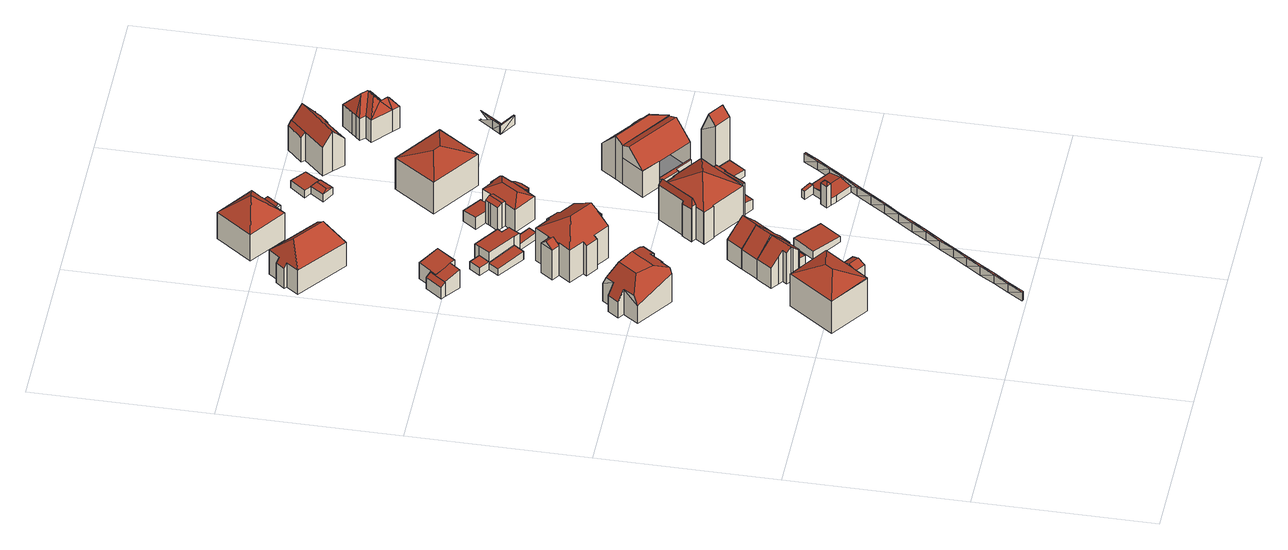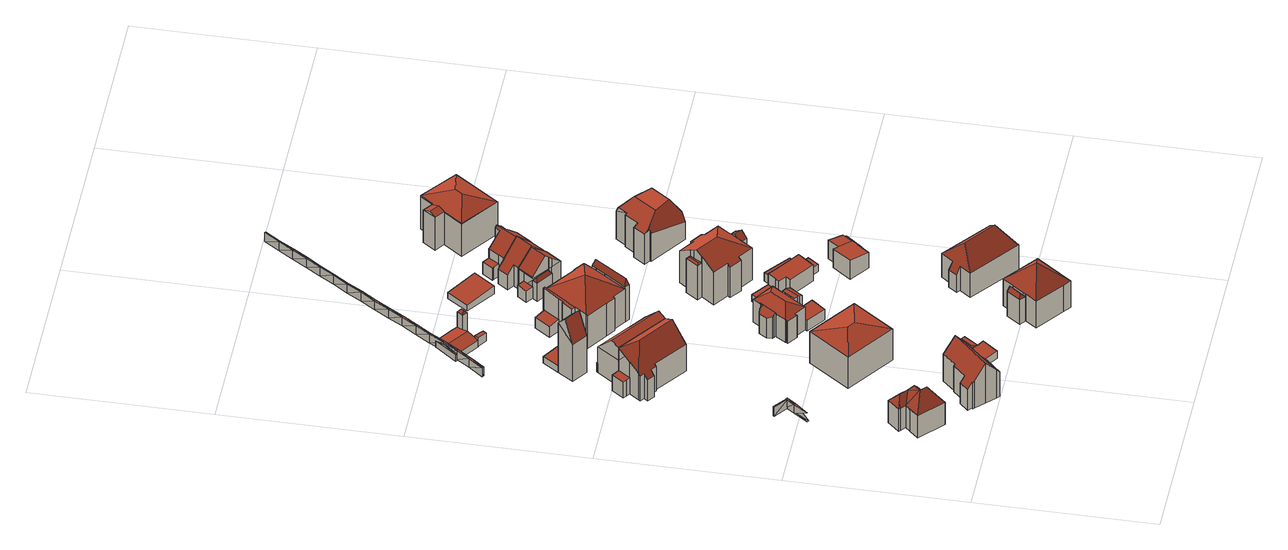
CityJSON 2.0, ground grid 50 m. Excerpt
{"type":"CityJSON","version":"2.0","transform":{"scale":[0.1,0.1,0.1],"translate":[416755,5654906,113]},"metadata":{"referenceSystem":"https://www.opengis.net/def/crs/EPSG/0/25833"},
"CityObjects":{
"building1":{"type":"Building","attributes":{"Stand_DGM":"2016","Stand_Basis-DLM":"2024","Gemeindeschluessel":"14612000","ObjektHoehe":3,"Stand_Laserscan":"2016","BodenHoehe":0,"Stand_3D-Stadtmodell":"2025","Geometrietyp2DReferenz":2000,"AbsoluteHoehe":0,"measuredHeight":3,"function":"51009_1700","roofType":"9999"},"geometry":[{"type":"MultiSurface","lod":"2","boundaries":[[[0,1,2]],[[3,4,2]],[[1,5,6]],[[4,3,6]],[[0,2,7]],[[2,4,7]],[[0,5,1]],[[4,6,5]],[[8,0,7]],[[4,9,7]],[[0,10,5]],[[9,4,5]],[[8,7,11]],[[7,9,11]],[[8,10,0]],[[9,5,10]],[[12,8,11]],[[9,13,11]],[[8,14,10]],[[13,9,10]],[[12,11,15]],[[11,13,15]],[[12,14,8]],[[13,10,14]],[[16,12,15]],[[13,17,15]],[[12,18,14]],[[16,15,19]],[[13,14,17]],[[16,18,12]],[[15,17,19]],[[17,14,18]],[[20,17,18]],[[16,21,18]],[[17,20,19]],[[22,16,19]],[[22,19,23]],[[19,20,23]],[[22,21,16]],[[20,18,21]],[[24,22,23]],[[20,25,23]],[[22,26,21]],[[25,20,21]],[[24,23,27]],[[23,25,27]],[[24,26,22]],[[25,21,26]],[[28,24,27]],[[25,29,27]],[[24,30,26]],[[29,25,26]],[[28,27,31]],[[28,30,24]],[[27,29,31]],[[29,26,30]],[[32,28,31]],[[29,33,31]],[[28,34,30]],[[33,29,30]],[[32,31,35]],[[31,33,35]],[[32,34,28]],[[33,30,34]],[[36,32,35]],[[33,37,35]],[[32,38,34]],[[37,33,34]],[[36,35,39]],[[35,37,39]],[[36,38,32]],[[37,34,38]],[[40,36,39]],[[37,41,39]],[[36,42,38]],[[41,37,38]],[[40,39,43]],[[39,41,43]],[[40,42,36]],[[41,38,42]],[[44,40,43]],[[41,45,43]],[[40,46,42]],[[45,41,42]],[[44,43,47]],[[43,45,47]],[[44,46,40]],[[45,42,46]],[[48,44,47]],[[45,49,47]],[[44,50,46]],[[49,45,46]],[[48,47,51]],[[47,49,51]],[[48,50,44]],[[49,46,50]],[[52,48,51]],[[49,53,51]],[[48,54,50]],[[53,49,50]],[[52,51,55]],[[51,53,55]],[[52,54,48]],[[53,50,54]],[[53,56,55]],[[52,57,54]],[[56,53,54]],[[52,55,58]],[[55,56,59]],[[57,52,58]],[[58,55,59]],[[56,54,57]],[[60,58,59]],[[56,61,59]],[[58,62,57]],[[61,56,57]],[[61,63,59]],[[61,57,62]],[[60,59,63]],[[60,62,58]],[[64,60,63]],[[61,65,63]],[[60,66,62]],[[65,61,62]],[[64,63,67]],[[63,65,67]],[[64,66,60]],[[65,62,66]],[[68,69,70]],[[69,71,72]],[[73,74,70]],[[75,76,77]],[[74,73,72]],[[76,78,77]],[[75,79,80]],[[78,81,79]],[[68,70,82]],[[68,71,69]],[[70,74,82]],[[74,72,71]],[[75,80,76]],[[83,78,76]],[[80,79,81]],[[78,83,81]],[[84,68,82]],[[74,85,82]],[[68,86,71]],[[85,74,71]]],"semantics":{"surfaces":[{"type":"WallSurface"},{"type":"RoofSurface"},{"type":"GroundSurface"}],"values":[0,1,2,0,0,1,2,0,0,1,2,0,0,1,2,0,0,1,2,0,0,1,2,0,0,1,2,0,0,2,1,0,0,2,1,0,0,1,2,0,0,1,2,0,0,1,2,0,0,1,2,0,0,2,1,0,0,1,2,0,0,1,2,0,0,1,2,0,0,1,2,0,0,1,2,0,0,1,2,0,0,1,2,0,0,1,2,0,0,1,2,0,0,1,2,0,0,1,2,0,0,1,2,0,1,2,0,0,1,2,0,0,0,1,2,0,1,0,0,2,0,1,2,0,0,1,2,0,0,2,1,0,0,1,2,0,0,2,1,0,0,1,2,0,0,1,2,0]}}]},
"building2":{"type":"Building","attributes":{"Gemeindeschluessel":14612000,"Geometrietyp2DReferenz":"3000","function":"31001_9998","roofType":"9999"},"children":["building2-1","building2-2"]},
"building2-1":{"type":"BuildingPart","attributes":{"Dachtyp_tdc":"tdcGableRoof","Dachneigung":23.08,"QualitaetDacherkennung":65,"Geometrietyp2DReferenz":"3000","measuredHeight":12.04,"roofType":"3100"},"parents":["building2"],"geometry":[{"type":"MultiSurface","lod":"2","boundaries":[[[87,88,89,90,91]],[[92,93,94,95]],[[96,97,93,92,98]],[[97,88,94,93]],[[88,87,99,95,94]],[[88,97,89]],[[97,96,100,90,89]]],"semantics":{"surfaces":[{"type":"RoofSurface"},{"type":"GroundSurface"},{"type":"WallSurface"}],"values":[0,1,2,2,2,2,0]}}]},
"building2-2":{"type":"BuildingPart","attributes":{"Dachtyp_tdc":"tdcHipRoof","Dachneigung":23.22,"QualitaetDacherkennung":79,"Geometrietyp2DReferenz":"3000","measuredHeight":13.87,"roofType":"3200"},"parents":["building2"],"geometry":[{"type":"MultiSurface","lod":"2","boundaries":[[[99,101,102,95]],[[101,103,104,102]],[[103,105,106,104]],[[105,107,108,106]],[[107,98,92,108]],[[103,109,110]],[[111,105,112]],[[113,111,112,110,109,114,91,100]],[[105,103,110,112]],[[87,114,99]],[[99,114,109,101]],[[107,111,113,96,98]],[[105,111,107]],[[101,109,103]],[[95,102,104,106,108,92]]],"semantics":{"surfaces":[{"type":"WallSurface"},{"type":"RoofSurface"},{"type":"GroundSurface"}],"values":[0,0,0,0,0,1,1,1,1,0,0,0,0,0,2]}}]},
"building3":{"type":"Building","attributes":{"Dachtyp_tdc":"tdcFreeFormRoof","Gemeindeschluessel":14612000,"Dachneigung":64.59,"QualitaetDacherkennung":33,"Geometrietyp2DReferenz":"3000","measuredHeight":13.47,"function":"31001_9998","roofType":"5000"},"geometry":[{"type":"Solid","lod":"2","boundaries":[[[[115,116,117,118]],[[116,119,120,117]],[[119,121,122,120]],[[121,123,124,122]],[[123,125,126,124]],[[125,127,128,126]],[[127,129,130,128]],[[129,131,132,130]],[[131,133,134,132]],[[133,135,136,134]],[[135,137,138,136]],[[137,139,140,138]],[[129,127,141,142,143,144,135,133,131]],[[137,144,143,145,146,139]],[[147,148,119,116,115,149,146,145]],[[142,141,125,123,121,148,147]],[[143,142,147,145]],[[121,119,148]],[[127,125,141]],[[149,139,146]],[[137,135,144]],[[140,150,118,117,120,122,124,126,128,130,132,134,136,138]],[[139,149,150,140]],[[149,115,118,150]]]],"semantics":{"surfaces":[{"type":"WallSurface"},{"type":"RoofSurface"},{"type":"GroundSurface"}],"values":[[0,0,0,0,0,0,0,0,0,0,0,0,1,1,1,1,1,0,0,0,0,2,0,0]]}}]},
"building4":{"type":"Building","attributes":{"Gemeindeschluessel":14612000,"Geometrietyp2DReferenz":"3000","function":"31001_9998","roofType":"9999"},"children":["building4-1","building4-2"]},
"building4-1":{"type":"BuildingPart","attributes":{"Dachtyp_tdc":"tdcGableRoof","Dachneigung":41.58,"QualitaetDacherkennung":45,"Geometrietyp2DReferenz":"3000","measuredHeight":11.82,"roofType":"3100"},"parents":["building4"],"geometry":[{"type":"MultiSurface","lod":"2","boundaries":[[[151,152,153,154,155]],[[152,156,157,153]],[[156,158,159,157]],[[158,160,161,159]],[[160,162,163,161]],[[162,164,165,163]],[[164,166,167,165]],[[166,168,169,167]],[[168,170,171,169]],[[170,172,173,171]],[[172,174,175,173]],[[174,176,177,178,175]],[[172,170,168,166,164,162,160]],[[160,158,156,152,151,176,174,172]],[[154,153,157,159,161,163,165,167,169,171,173,175,178]]],"semantics":{"surfaces":[{"type":"WallSurface"},{"type":"RoofSurface"},{"type":"GroundSurface"}],"values":[0,0,0,0,0,0,0,0,0,0,0,0,1,1,2]}}]},
"building4-2":{"type":"BuildingPart","attributes":{"Dachtyp_tdc":"tdcPolyFlatRoof","Dachneigung":5.1,"QualitaetDacherkennung":45,"Geometrietyp2DReferenz":"3000","measuredHeight":4.24,"roofType":"2100"},"parents":["building4"],"geometry":[{"type":"MultiSurface","lod":"2","boundaries":[[[177,179,180,178]],[[179,181,182,180]],[[181,183,184,182]],[[183,155,154,184]],[[183,181,179,177,155]],[[154,178,180,182,184]]],"semantics":{"surfaces":[{"type":"WallSurface"},{"type":"RoofSurface"},{"type":"GroundSurface"}],"values":[0,0,0,0,1,2]}}]},
"building5":{"type":"Building","attributes":{"Dachtyp_tdc":"tdcFreeFormRoof","Gemeindeschluessel":14612000,"Dachneigung":44.78,"QualitaetDacherkennung":60,"Geometrietyp2DReferenz":"3000","measuredHeight":11.9,"function":"31001_9998","roofType":"5000"},"geometry":[{"type":"Solid","lod":"2","boundaries":[[[[185,186,187,188]],[[186,189,190,187]],[[189,191,192,190]],[[191,193,194,192]],[[193,195,196,194]],[[195,197,198,196]],[[197,199,200,198]],[[199,185,188,200]],[[185,199,201,202,193,191,189,186]],[[202,201,197,195]],[[195,193,202]],[[199,197,201]],[[188,187,190,192,194,196,198,200]]]],"semantics":{"surfaces":[{"type":"WallSurface"},{"type":"RoofSurface"},{"type":"GroundSurface"}],"values":[[0,0,0,0,0,0,0,0,1,1,0,0,2]]}}]},
"building6":{"type":"Building","attributes":{"Gemeindeschluessel":14612000,"Geometrietyp2DReferenz":"3000","function":"31001_9998","roofType":"9999"},"children":["building6-1","building6-2","building6-3"]},
"building6-1":{"type":"BuildingPart","attributes":{"Dachtyp_tdc":"tdcPolyFlatRoof","Dachneigung":34.2,"QualitaetDacherkennung":60,"Geometrietyp2DReferenz":"3000","measuredHeight":4.82,"roofType":"2100"},"parents":["building6"],"geometry":[{"type":"MultiSurface","lod":"2","boundaries":[[[203,204,205,206]],[[207,208,209,210]],[[208,203,206,209]],[[208,207,211,204,203]],[[206,205,212,210,209]]],"semantics":{"surfaces":[{"type":"WallSurface"},{"type":"RoofSurface"},{"type":"GroundSurface"}],"values":[0,0,0,1,2]}}]},
"building6-2":{"type":"BuildingPart","attributes":{"Dachtyp_tdc":"tdcPolyFlatRoof","Dachneigung":13.31,"QualitaetDacherkennung":67,"Geometrietyp2DReferenz":"3000","measuredHeight":6.28,"roofType":"2100"},"parents":["building6"],"geometry":[{"type":"MultiSurface","lod":"2","boundaries":[[[213,214,215,216,217]],[[214,218,207,210,215]],[[218,214,213,219,220]],[[212,216,215,210]]],"semantics":{"surfaces":[{"type":"WallSurface"},{"type":"RoofSurface"},{"type":"GroundSurface"}],"values":[0,0,1,2]}}]},
"building6-3":{"type":"BuildingPart","attributes":{"Dachtyp_tdc":"tdcPolyFlatRoof","Dachneigung":9.38,"QualitaetDacherkennung":75,"Geometrietyp2DReferenz":"3000","measuredHeight":6.43,"roofType":"2100"},"parents":["building6"],"geometry":[{"type":"MultiSurface","lod":"2","boundaries":[[[221,222,223,224]],[[222,225,226,223]],[[225,217,216,226]],[[227,221,224,205,204]],[[227,228,219,217,225,222,221]],[[224,223,226,216,212,205]]],"semantics":{"surfaces":[{"type":"WallSurface"},{"type":"RoofSurface"},{"type":"GroundSurface"}],"values":[0,0,0,0,1,2]}}]},
"building7":{"type":"Building","attributes":{"Gemeindeschluessel":14612000,"Geometrietyp2DReferenz":"3000","function":"31001_9998","roofType":"9999"},"children":["building7-1","building7-2","building7-3"]},
"building7-1":{"type":"BuildingPart","attributes":{"Dachtyp_tdc":"tdcFreeFormRoof","Dachneigung":54.58,"QualitaetDacherkennung":13,"Geometrietyp2DReferenz":"3000","measuredHeight":7.34,"roofType":"5000"},"parents":["building7"],"geometry":[{"type":"MultiSurface","lod":"2","boundaries":[[[229,230,231,232]],[[230,233,234,231]],[[235,229,232,236]],[[233,230,237]],[[238,237,230,229]],[[238,229,235]],[[237,238,235,233]],[[232,231,234,236]]],"semantics":{"surfaces":[{"type":"WallSurface"},{"type":"RoofSurface"},{"type":"GroundSurface"}],"values":[0,0,0,1,1,1,1,2]}}]},
"building7-2":{"type":"BuildingPart","attributes":{"Dachtyp_tdc":"tdcPolyFlatRoof","Dachneigung":5.8,"QualitaetDacherkennung":38,"Geometrietyp2DReferenz":"3000","measuredHeight":4.03,"roofType":"2100"},"parents":["building7"],"geometry":[{"type":"MultiSurface","lod":"2","boundaries":[[[239,240,241,234]],[[240,242,243,241]],[[242,244,245,243]],[[244,242,240,239]],[[241,243,245,234]]],"semantics":{"surfaces":[{"type":"WallSurface"},{"type":"RoofSurface"},{"type":"GroundSurface"}],"values":[0,0,0,1,2]}}]},
"building7-3":{"type":"BuildingPart","attributes":{"Dachtyp_tdc":"tdcGableRoof","Dachneigung":41.34,"QualitaetDacherkennung":44,"Geometrietyp2DReferenz":"3000","measuredHeight":11.65,"roofType":"3100"},"parents":["building7"],"geometry":[{"type":"MultiSurface","lod":"2","boundaries":[[[246,247,248,249]],[[247,250,251,248]],[[250,252,235,236,251]],[[253,245,244]],[[253,254,200,245]],[[254,255,198,200]],[[255,246,249,198]],[[255,256,257,258,259,260,246]],[[261,257,256,199,262]],[[263,261,262,253]],[[253,262,199,254]],[[254,199,256,255]],[[252,258,257,261,263]],[[247,260,259,250]],[[246,260,247]],[[250,259,258,252]],[[249,248,251,236,234,245,200,198]]],"semantics":{"surfaces":[{"type":"WallSurface"},{"type":"RoofSurface"},{"type":"GroundSurface"}],"values":[0,0,0,0,0,0,0,1,1,0,0,0,0,0,0,0,2]}}]},
"building8":{"type":"Building","attributes":{"Dachtyp_tdc":"tdcPolyFlatRoof","Gemeindeschluessel":14612000,"Dachneigung":0,"QualitaetDacherkennung":62,"Geometrietyp2DReferenz":"3000","measuredHeight":2.52,"function":"31001_9998","roofType":"1000"},"geometry":[{"type":"Solid","lod":"2","boundaries":[[[[264,265,266,267]],[[265,268,269,266]],[[268,270,271,269]],[[270,264,267,271]],[[270,268,265,264]],[[267,266,269,271]]]],"semantics":{"surfaces":[{"type":"WallSurface"},{"type":"RoofSurface"},{"type":"GroundSurface"}],"values":[[0,0,0,0,1,2]]}}]},
"building9":{"type":"Building","attributes":{"Dachtyp_tdc":"tdcPolyFlatRoof","Gemeindeschluessel":14612000,"Dachneigung":4.76,"QualitaetDacherkennung":85,"Geometrietyp2DReferenz":"3000","measuredHeight":2.85,"function":"31001_9998","roofType":"2100"},"geometry":[{"type":"Solid","lod":"2","boundaries":[[[[272,273,274,275]],[[273,276,277,274]],[[276,278,279,277]],[[278,272,275,279]],[[278,276,273,272]],[[275,274,277,279]]]],"semantics":{"surfaces":[{"type":"WallSurface"},{"type":"RoofSurface"},{"type":"GroundSurface"}],"values":[[0,0,0,0,1,2]]}}]},
"building10":{"type":"Building","attributes":{"Dachtyp_tdc":"tdcPolyFlatRoof","Gemeindeschluessel":14612000,"Dachneigung":3.59,"QualitaetDacherkennung":48,"Geometrietyp2DReferenz":"3000","measuredHeight":2.83,"function":"31001_9998","roofType":"2100"},"geometry":[{"type":"Solid","lod":"2","boundaries":[[[[280,281,282,266]],[[281,283,284,282]],[[283,285,286,284]],[[283,281,280,287,285]],[[286,288,266,282,284]],[[285,287,288,286]],[[287,280,266,288]]]],"semantics":{"surfaces":[{"type":"WallSurface"},{"type":"RoofSurface"},{"type":"GroundSurface"}],"values":[[0,0,0,1,2,0,0]]}}]},
"building11":{"type":"Building","attributes":{"Gemeindeschluessel":14612000,"Geometrietyp2DReferenz":"3000","function":"31001_9998","roofType":"9999"},"children":["building11-1","building11-2","building11-3"]},
"building11-1":{"type":"BuildingPart","attributes":{"Dachtyp_tdc":"tdcHipAndGableRoof","Dachneigung":32.11,"QualitaetDacherkennung":60,"Geometrietyp2DReferenz":"3000","measuredHeight":14.94,"roofType":"5000"},"parents":["building11"],"geometry":[{"type":"MultiSurface","lod":"2","boundaries":[[[289,290,291,292]],[[290,293,294,291]],[[293,295,296,297,294]],[[298,299,300]],[[298,301,302,299]],[[301,303,304,302]],[[303,305,306,304]],[[305,307,308,306]],[[307,309,310,308]],[[309,311,312,310]],[[311,313,314,312]],[[313,315,316,314]],[[317,318,319,320,321]],[[318,322,323,319]],[[322,324,325,323]],[[324,289,292,325]],[[318,317,326,327,315,313,311,328]],[[311,309,307,305,303,301,298,329,328]],[[329,295,293,290,289,324,322,318,328]],[[292,291,294,297,330,299,302,304,306,308,310,312,314,320,319,323,325]]],"semantics":{"surfaces":[{"type":"WallSurface"},{"type":"RoofSurface"},{"type":"GroundSurface"}],"values":[0,0,0,0,0,0,0,0,0,0,0,0,0,0,0,0,1,1,1,2]}}]},
"building11-2":{"type":"BuildingPart","attributes":{"Dachtyp_tdc":"tdcGableRoof","Dachneigung":39.12,"QualitaetDacherkennung":42,"Geometrietyp2DReferenz":"3000","measuredHeight":11.78,"roofType":"3100"},"parents":["building11"],"geometry":[{"type":"MultiSurface","lod":"2","boundaries":[[[316,331,332,314]],[[331,333,334,332]],[[333,321,320,334]],[[333,331,335]],[[331,316,327,336,335]],[[321,333,335,336,326]],[[314,332,334,320]]],"semantics":{"surfaces":[{"type":"WallSurface"},{"type":"RoofSurface"},{"type":"GroundSurface"}],"values":[0,0,0,0,1,1,2]}}]},
"building11-3":{"type":"BuildingPart","attributes":{"Dachtyp_tdc":"tdcFreeFormRoof","Dachneigung":21.48,"QualitaetDacherkennung":12,"Geometrietyp2DReferenz":"3000","measuredHeight":11.94,"roofType":"5000"},"parents":["building11"],"geometry":[{"type":"MultiSurface","lod":"2","boundaries":[[[296,337,338,297]],[[337,339,340,338]],[[339,300,299,340]],[[341,300,339]],[[342,341,339,337]],[[342,337,296]],[[341,342,296,343,300]],[[297,338,340,299,330]]],"semantics":{"surfaces":[{"type":"WallSurface"},{"type":"RoofSurface"},{"type":"GroundSurface"}],"values":[0,0,0,1,1,1,1,2]}}]},
"building12":{"type":"Building","attributes":{"Dachtyp_tdc":"tdcPolyFlatRoof","Gemeindeschluessel":14612000,"Dachneigung":3,"QualitaetDacherkennung":72,"Geometrietyp2DReferenz":"3000","measuredHeight":5.74,"function":"31001_9998","roofType":"2100"},"geometry":[{"type":"Solid","lod":"2","boundaries":[[[[344,345,346,347]],[[345,348,349,346]],[[348,350,351,349]],[[350,352,353,351]],[[352,354,355,353]],[[354,356,357,355]],[[356,358,359,357]],[[358,360,361,359]],[[360,344,347,361]],[[360,358,356,354,352,350,348,345,344]],[[347,346,349,351,353,355,357,359,361]]]],"semantics":{"surfaces":[{"type":"WallSurface"},{"type":"RoofSurface"},{"type":"GroundSurface"}],"values":[[0,0,0,0,0,0,0,0,0,1,2]]}}]},
"building13":{"type":"Building","attributes":{"Dachtyp_tdc":"tdcHipRoof","Gemeindeschluessel":14612000,"Dachneigung":44.6,"QualitaetDacherkennung":68,"Geometrietyp2DReferenz":"3000","measuredHeight":13.53,"function":"31001_9998","roofType":"3200"},"geometry":[{"type":"Solid","lod":"2","boundaries":[[[[362,363,364,365]],[[363,366,367,364]],[[366,368,369,367]],[[368,370,371,369]],[[370,372,373,371]],[[372,374,375,373]],[[374,376,377,375]],[[376,378,379,377]],[[378,380,381,379]],[[380,382,383,381]],[[382,384,385,383]],[[384,362,365,385]],[[370,368,366,363,362,384,386]],[[382,380,378,376,374,372,387]],[[384,382,387,386]],[[372,370,386,387]],[[365,364,367,369,371,373,375,377,379,381,383,385]]]],"semantics":{"surfaces":[{"type":"WallSurface"},{"type":"RoofSurface"},{"type":"GroundSurface"}],"values":[[0,0,0,0,0,0,0,0,0,0,0,0,1,1,1,1,2]]}}]},
"building14":{"type":"Building","attributes":{"Dachtyp_tdc":"tdcPolyFlatRoof","Gemeindeschluessel":14612000,"Dachneigung":2.95,"QualitaetDacherkennung":57,"Geometrietyp2DReferenz":"3000","measuredHeight":2.38,"function":"31001_9998","roofType":"2100"},"geometry":[{"type":"Solid","lod":"2","boundaries":[[[[388,389,390,346]],[[389,391,392,390]],[[391,393,349,392]],[[393,388,346,349]],[[393,391,389,388]],[[346,390,392,349]]]],"semantics":{"surfaces":[{"type":"WallSurface"},{"type":"RoofSurface"},{"type":"GroundSurface"}],"values":[[0,0,0,0,1,2]]}}]},
"building15":{"type":"Building","attributes":{"Gemeindeschluessel":14612000,"Geometrietyp2DReferenz":"3000","function":"31001_9998","roofType":"9999"},"children":["building15-1","building15-2","building15-3"]},
"building15-1":{"type":"BuildingPart","attributes":{"Dachtyp_tdc":"tdcTentRoof","Dachneigung":30.96,"QualitaetDacherkennung":49,"Geometrietyp2DReferenz":"3000","measuredHeight":15.82,"roofType":"3500"},"parents":["building15"],"geometry":[{"type":"MultiSurface","lod":"2","boundaries":[[[394,395,396,397]],[[395,398,399,396]],[[398,400,401,399]],[[400,402,403,401]],[[402,404,405,406,403]],[[407,408,409,410]],[[408,411,412,409]],[[411,413,414,412]],[[413,415,416,414]],[[415,417,418,416]],[[419,394,397,420]],[[402,400,398,395,394,419,421]],[[407,422,404,402,421]],[[415,413,411,408,407,421]],[[419,417,415,421]],[[397,396,399,401,403,406,410,409,412,414,416,418,420]]],"semantics":{"surfaces":[{"type":"WallSurface"},{"type":"RoofSurface"},{"type":"GroundSurface"}],"values":[0,0,0,0,0,0,0,0,0,0,0,1,1,1,1,2]}}]},
"building15-2":{"type":"BuildingPart","attributes":{"Dachtyp_tdc":"tdcPolyFlatRoof","Dachneigung":3.26,"QualitaetDacherkennung":21,"Geometrietyp2DReferenz":"3000","measuredHeight":11.66,"roofType":"2100"},"parents":["building15"],"geometry":[{"type":"MultiSurface","lod":"2","boundaries":[[[405,423,424,406]],[[423,425,426,424]],[[425,427,428,426]],[[427,429,430,428]],[[429,431,432,430]],[[431,433,434,432]],[[433,435,407,410,434]],[[435,433,431,429,427,425,423,405,422]],[[406,424,426,428,430,432,434,410]]],"semantics":{"surfaces":[{"type":"WallSurface"},{"type":"RoofSurface"},{"type":"GroundSurface"}],"values":[0,0,0,0,0,0,0,1,2]}}]},
"building15-3":{"type":"BuildingPart","attributes":{"Dachtyp_tdc":"tdcFreeFormRoof","Dachneigung":71.61,"QualitaetDacherkennung":11,"Geometrietyp2DReferenz":"3000","measuredHeight":13.98,"roofType":"5000"},"parents":["building15"],"geometry":[{"type":"MultiSurface","lod":"2","boundaries":[[[436,437,438,439]],[[437,440,419,420,438]],[[441,442,443,418,417]],[[442,444,445,443]],[[444,446,447,445]],[[446,436,439,447]],[[442,441,448]],[[441,440,449,448]],[[440,437,449]],[[437,436,446,444,442,448,449]],[[439,438,420,418,443,445,447]]],"semantics":{"surfaces":[{"type":"WallSurface"},{"type":"RoofSurface"},{"type":"GroundSurface"}],"values":[0,0,0,0,0,0,1,1,1,1,2]}}]},
"building16":{"type":"Building","attributes":{"Dachtyp_tdc":"tdcFreeFormRoof","Gemeindeschluessel":14612000,"Dachneigung":51.46,"QualitaetDacherkennung":3,"Geometrietyp2DReferenz":"3000","measuredHeight":8.28,"function":"31001_9998","roofType":"5000"},"geometry":[{"type":"Solid","lod":"2","boundaries":[[[[450,451,452,453]],[[451,454,455,452]],[[454,456,457,455]],[[456,450,453,457]],[[458,459,456,454]],[[458,454,451]],[[459,458,451,450]],[[459,450,456]],[[453,452,455,457]]]],"semantics":{"surfaces":[{"type":"WallSurface"},{"type":"RoofSurface"},{"type":"GroundSurface"}],"values":[[0,0,0,0,1,1,1,1,2]]}}]},
"building17":{"type":"Building","attributes":{"Dachtyp_tdc":"tdcPolyFlatRoof","Gemeindeschluessel":14612000,"Dachneigung":10.06,"QualitaetDacherkennung":55,"Geometrietyp2DReferenz":"3000","measuredHeight":4.15,"function":"31001_9998","roofType":"2100"},"geometry":[{"type":"Solid","lod":"2","boundaries":[[[[460,461,462,463]],[[461,464,465,462]],[[464,466,467,465]],[[466,460,463,467]],[[466,464,461,460]],[[463,462,465,467]]]],"semantics":{"surfaces":[{"type":"WallSurface"},{"type":"RoofSurface"},{"type":"GroundSurface"}],"values":[[0,0,0,0,1,2]]}}]},
"building18":{"type":"Building","attributes":{"Dachtyp_tdc":"tdcPolyFlatRoof","Gemeindeschluessel":14612000,"Dachneigung":4.78,"QualitaetDacherkennung":37,"Geometrietyp2DReferenz":"3000","measuredHeight":3,"function":"31001_9998","roofType":"2100"},"geometry":[{"type":"Solid","lod":"2","boundaries":[[[[468,469,470,471]],[[469,472,473,470]],[[472,474,475,473]],[[474,468,471,475]],[[474,472,469,468]],[[471,470,473,475]]]],"semantics":{"surfaces":[{"type":"WallSurface"},{"type":"RoofSurface"},{"type":"GroundSurface"}],"values":[[0,0,0,0,1,2]]}}]},
"building19":{"type":"Building","attributes":{"Gemeindeschluessel":14612000,"Geometrietyp2DReferenz":"3000","function":"31001_9998","roofType":"9999"},"children":["building19-1","building19-2"]},
"building19-1":{"type":"BuildingPart","attributes":{"Dachtyp_tdc":"tdcTentRoof","Dachneigung":43.67,"QualitaetDacherkennung":58,"Geometrietyp2DReferenz":"3000","measuredHeight":14.89,"roofType":"3500"},"parents":["building19"],"geometry":[{"type":"MultiSurface","lod":"2","boundaries":[[[476,477,478,479]],[[477,480,481,478]],[[480,482,483,481]],[[482,484,485,486,483]],[[487,488,489]],[[487,490,491,488]],[[490,492,493,491]],[[492,476,479,493]],[[476,492,494]],[[480,477,476,494]],[[490,487,484,482,480,494]],[[492,490,494]],[[479,478,481,483,486,488,491,493]]],"semantics":{"surfaces":[{"type":"WallSurface"},{"type":"RoofSurface"},{"type":"GroundSurface"}],"values":[0,0,0,0,0,0,0,0,1,1,1,1,2]}}]},
"building19-2":{"type":"BuildingPart","attributes":{"Dachtyp_tdc":"tdcFreeFormRoof","Dachneigung":49.48,"QualitaetDacherkennung":14,"Geometrietyp2DReferenz":"3000","measuredHeight":9.46,"roofType":"5000"},"parents":["building19"],"geometry":[{"type":"MultiSurface","lod":"2","boundaries":[[[485,495,496,486]],[[495,497,498,496]],[[497,489,488,498]],[[499,489,497]],[[500,499,497,495]],[[500,495,485]],[[499,500,485,489]],[[486,496,498,488]]],"semantics":{"surfaces":[{"type":"WallSurface"},{"type":"RoofSurface"},{"type":"GroundSurface"}],"values":[0,0,0,0,1,1,1,2]}}]},
"building20":{"type":"Building","attributes":{"Dachtyp_tdc":"tdcFreeFormRoof","Gemeindeschluessel":14612000,"Dachneigung":12.67,"QualitaetDacherkennung":77,"Geometrietyp2DReferenz":"3000","measuredHeight":3.04,"function":"31001_9998","roofType":"5000"},"geometry":[{"type":"Solid","lod":"2","boundaries":[[[[501,502,455,457]],[[502,503,504,455]],[[503,505,506,504]],[[505,507,508,506]],[[507,509,510,508]],[[509,511,512,510]],[[511,501,457,512]],[[513,507,505,503,514]],[[511,509,513,514,502,501]],[[503,502,514]],[[509,507,513]],[[457,455,504,506,508,510,512]]]],"semantics":{"surfaces":[{"type":"WallSurface"},{"type":"RoofSurface"},{"type":"GroundSurface"}],"values":[[0,0,0,0,0,0,0,1,1,0,0,2]]}}]},
"building21":{"type":"Building","attributes":{"Gemeindeschluessel":14612000,"Geometrietyp2DReferenz":"3000","function":"31001_9998","roofType":"9999"},"children":["building21-1","building21-2","building21-3","building21-4"]},
"building21-1":{"type":"BuildingPart","attributes":{"Dachtyp_tdc":"tdcGableRoof","Dachneigung":28.23,"QualitaetDacherkennung":43,"Geometrietyp2DReferenz":"3000","measuredHeight":8.59,"roofType":"3100"},"parents":["building21"],"geometry":[{"type":"MultiSurface","lod":"2","boundaries":[[[515,516,517,518,519]],[[520,521,522]],[[520,523,524,521]],[[523,525,526,524]],[[525,527,528,526]],[[527,515,519,528]],[[523,520,529,530]],[[530,516,515,527,525,523]],[[519,518,531,532,521,524,526,528]]],"semantics":{"surfaces":[{"type":"WallSurface"},{"type":"RoofSurface"},{"type":"GroundSurface"}],"values":[0,0,0,0,0,0,1,1,2]}}]},
"building21-2":{"type":"BuildingPart","attributes":{"Dachtyp_tdc":"tdcFreeFormRoof","Dachneigung":28.53,"QualitaetDacherkennung":67,"Geometrietyp2DReferenz":"3000","measuredHeight":9.76,"roofType":"5000"},"parents":["building21"],"geometry":[{"type":"MultiSurface","lod":"2","boundaries":[[[533,534,535,536,537]],[[534,538,539,535]],[[538,540,541,539]],[[540,542,543,541]],[[542,544,545,543]],[[544,546,547,545]],[[548,549,550,551]],[[549,552,553,550]],[[552,522,521,553]],[[552,549,554]],[[549,548,546,544,555,554]],[[544,542,540,538,534,533,555]],[[533,556,522,552,554,555]],[[532,536,535,539,541,543,545,547,551,550,553,521]]],"semantics":{"surfaces":[{"type":"WallSurface"},{"type":"RoofSurface"},{"type":"GroundSurface"}],"values":[0,0,0,0,0,0,0,0,0,1,1,1,1,2]}}]},
"building21-3":{"type":"BuildingPart","attributes":{"Dachtyp_tdc":"tdcPolyFlatRoof","Dachneigung":29.39,"QualitaetDacherkennung":52,"Geometrietyp2DReferenz":"3000","measuredHeight":8.01,"roofType":"2100"},"parents":["building21"],"geometry":[{"type":"MultiSurface","lod":"2","boundaries":[[[557,558,559,560]],[[558,561,562,563,559]],[[564,548,551,548]],[[565,566,567,547,546]],[[566,568,569,567]],[[568,570,571,569]],[[570,572,573,571]],[[572,557,560,573]],[[572,570,568,566,565,564,561,558,557]],[[560,559,563,551,563,547,567,569,571,573]]],"semantics":{"surfaces":[{"type":"WallSurface"},{"type":"RoofSurface"},{"type":"GroundSurface"}],"values":[0,0,0,0,0,0,0,0,1,2]}}]},
"building21-4":{"type":"BuildingPart","attributes":{"Dachtyp_tdc":"tdcPolyFlatRoof","Dachneigung":5.67,"QualitaetDacherkennung":60,"Geometrietyp2DReferenz":"3000","measuredHeight":4.07,"roofType":"2100"},"parents":["building21"],"geometry":[{"type":"MultiSurface","lod":"2","boundaries":[[[574,537,536,575]],[[517,576,577,518]],[[576,578,579,577]],[[578,574,575,579]],[[578,576,517,580,581,537,574]],[[575,536,532,531,518,577,579]]],"semantics":{"surfaces":[{"type":"WallSurface"},{"type":"RoofSurface"},{"type":"GroundSurface"}],"values":[0,0,0,0,1,2]}}]},
"building22":{"type":"Building","attributes":{"Dachtyp_tdc":"tdcPolyFlatRoof","Gemeindeschluessel":14612000,"Dachneigung":2.85,"QualitaetDacherkennung":61,"Geometrietyp2DReferenz":"3000","measuredHeight":2.46,"function":"31001_9998","roofType":"2100"},"geometry":[{"type":"Solid","lod":"2","boundaries":[[[[582,583,584,585]],[[583,586,587,584]],[[586,588,589,587]],[[588,582,585,589]],[[588,586,583,582]],[[585,584,587,589]]]],"semantics":{"surfaces":[{"type":"WallSurface"},{"type":"RoofSurface"},{"type":"GroundSurface"}],"values":[[0,0,0,0,1,2]]}}]},
"building23":{"type":"Building","attributes":{"Gemeindeschluessel":14612000,"Geometrietyp2DReferenz":"3000","function":"31001_9998","roofType":"9999"},"children":["building23-1","building23-2"]},
"building23-1":{"type":"BuildingPart","attributes":{"Dachtyp_tdc":"tdcGableRoof","Dachneigung":45.85,"QualitaetDacherkennung":37,"Geometrietyp2DReferenz":"3000","measuredHeight":14.18,"roofType":"3100"},"parents":["building23"],"geometry":[{"type":"MultiSurface","lod":"2","boundaries":[[[590,591,592,593,594]],[[595,596,597,598,599]],[[596,600,601,597]],[[600,590,594,601]],[[602,603,604,605]],[[595,591,604,603,606]],[[596,606,603,602,600]],[[595,606,596]],[[590,605,604,591]],[[600,602,605,590]],[[594,593,598,597,601]]],"semantics":{"surfaces":[{"type":"WallSurface"},{"type":"RoofSurface"},{"type":"GroundSurface"}],"values":[0,0,0,0,1,1,0,0,0,0,2]}}]},
"building23-2":{"type":"BuildingPart","attributes":{"Dachtyp_tdc":"tdcPolyFlatRoof","Dachneigung":0,"QualitaetDacherkennung":0,"Geometrietyp2DReferenz":"3000","measuredHeight":3.16,"roofType":"9999"},"parents":["building23"],"geometry":[{"type":"MultiSurface","lod":"2","boundaries":[[[607,608,609,610,592,599]],[[592,610,611,593]],[[610,609,612,611]],[[609,608,613,612]],[[608,607,614,613]],[[607,599,598,614]],[[598,593,611,612,613,614]],[[593,598,599,592]]],"semantics":{"surfaces":[{"type":"RoofSurface"},{"type":"WallSurface"},{"type":"GroundSurface"},{"type":"ClosureSurface","isClosure":"1","QuelleClosure":"LoD1Solid"}],"values":[0,1,1,1,1,1,2,3]}}]},
"building24":{"type":"Building","attributes":{"Dachtyp_tdc":"tdcGableRoof","Gemeindeschluessel":14612000,"Dachneigung":68.22,"QualitaetDacherkennung":10,"Geometrietyp2DReferenz":"3000","measuredHeight":19.53,"function":"31001_9998","roofType":"3100"},"geometry":[{"type":"Solid","lod":"2","boundaries":[[[[615,616,617,618]],[[616,619,620,617]],[[615,621,622]],[[619,616,623]],[[621,619,623,622]],[[616,615,622,623]],[[620,624,618,617]],[[619,621,624,620]],[[621,615,618,624]]]],"semantics":{"surfaces":[{"type":"WallSurface"},{"type":"RoofSurface"},{"type":"GroundSurface"}],"values":[[0,0,0,0,1,1,2,0,0]]}}]},
"building25":{"type":"Building","attributes":{"Dachtyp_tdc":"tdcHipRoof","Gemeindeschluessel":14612000,"Dachneigung":16.48,"QualitaetDacherkennung":69,"Geometrietyp2DReferenz":"3000","measuredHeight":12.91,"function":"31001_9998","roofType":"3200"},"geometry":[{"type":"Solid","lod":"2","boundaries":[[[[625,626,627,628]],[[626,629,630,627]],[[629,631,632,630]],[[631,625,628,632]],[[629,626,633]],[[625,631,634]],[[626,625,634,633]],[[631,629,633,634]],[[628,627,630,632]]]],"semantics":{"surfaces":[{"type":"WallSurface"},{"type":"RoofSurface"},{"type":"GroundSurface"}],"values":[[0,0,0,0,1,1,1,1,2]]}}]},
"building26":{"type":"Building","attributes":{"Gemeindeschluessel":14612000,"Geometrietyp2DReferenz":"3000","function":"31001_9998","roofType":"9999"},"children":["building26-1","building26-2"]},
"building26-1":{"type":"BuildingPart","attributes":{"Dachtyp_tdc":"tdcPolyFlatRoof","Dachneigung":3.04,"QualitaetDacherkennung":77,"Geometrietyp2DReferenz":"3000","measuredHeight":2.38,"roofType":"2100"},"parents":["building26"],"geometry":[{"type":"MultiSurface","lod":"2","boundaries":[[[635,636,637,638]],[[636,639,640,637]],[[639,641,642,640]],[[641,643,644,642]],[[641,639,636,635,643]],[[644,638,637,640,642]]],"semantics":{"surfaces":[{"type":"WallSurface"},{"type":"RoofSurface"},{"type":"GroundSurface"}],"values":[0,0,0,0,1,2]}}]},
"building26-2":{"type":"BuildingPart","attributes":{"Dachtyp_tdc":"tdcFreeFormRoof","Dachneigung":16.67,"QualitaetDacherkennung":63,"Geometrietyp2DReferenz":"3000","measuredHeight":3.09,"roofType":"5000"},"parents":["building26"],"geometry":[{"type":"MultiSurface","lod":"2","boundaries":[[[645,646,647,644,643]],[[646,648,649,647]],[[648,650,635,638,649]],[[651,648,646]],[[652,651,646,645]],[[652,645,650]],[[651,652,650,648]],[[638,644,647,649]]],"semantics":{"surfaces":[{"type":"WallSurface"},{"type":"RoofSurface"},{"type":"GroundSurface"}],"values":[0,0,0,1,1,1,1,2]}}]},
"building27":{"type":"Building","attributes":{"Gemeindeschluessel":14612000,"Geometrietyp2DReferenz":"3000","function":"31001_9998","roofType":"9999"},"children":["building27-1","building27-2"]},
"building27-1":{"type":"BuildingPart","attributes":{"Dachtyp_tdc":"tdcPolyFlatRoof","Dachneigung":3.31,"QualitaetDacherkennung":35,"Geometrietyp2DReferenz":"3000","measuredHeight":5.52,"roofType":"2100"},"parents":["building27"],"geometry":[{"type":"MultiSurface","lod":"2","boundaries":[[[653,654,655,656]],[[657,658,659,660]],[[658,661,662,659]],[[661,653,656,662]],[[661,658,657,654,653]],[[656,655,660,659,662]]],"semantics":{"surfaces":[{"type":"WallSurface"},{"type":"RoofSurface"},{"type":"GroundSurface"}],"values":[0,0,0,0,1,2]}}]},
"building27-2":{"type":"BuildingPart","attributes":{"Dachtyp_tdc":"tdcHipAndGableRoof","Dachneigung":47.38,"QualitaetDacherkennung":35,"Geometrietyp2DReferenz":"3000","measuredHeight":14.5,"roofType":"5000"},"parents":["building27"],"geometry":[{"type":"MultiSurface","lod":"2","boundaries":[[[602,663,664,601]],[[663,665,666,664]],[[665,667,668,666]],[[667,669,670,668]],[[669,671,672,670]],[[671,673,674,672]],[[673,675,676,674]],[[675,677,678,676]],[[677,679,680,678]],[[681,655,654]],[[679,682,683,680]],[[682,684,657,660,683]],[[681,685,594,655]],[[685,602,601,594]],[[681,684,682,686]],[[682,679,677,675,673,671,669,667,665,663,686]],[[663,602,685,681,686]],[[601,664,666,668,670,672,674,676,678,680,683,660,655,594]]],"semantics":{"surfaces":[{"type":"WallSurface"},{"type":"RoofSurface"},{"type":"GroundSurface"}],"values":[0,0,0,0,0,0,0,0,0,0,0,0,0,0,1,1,1,2]}}]},
"building28":{"type":"Building","attributes":{"Gemeindeschluessel":14612000,"Geometrietyp2DReferenz":"3000","function":"31001_9998","roofType":"9999"},"children":["building28-1","building28-2"]},
"building28-1":{"type":"BuildingPart","attributes":{"Dachtyp_tdc":"tdcPolyFlatRoof","Dachneigung":49.5,"QualitaetDacherkennung":38,"Geometrietyp2DReferenz":"3000","measuredHeight":9.6,"roofType":"2100"},"parents":["building28"],"geometry":[{"type":"MultiSurface","lod":"2","boundaries":[[[687,688,689,690,691]],[[688,692,693,689]],[[692,694,695,696,693]],[[694,692,688,687]],[[690,689,693,696]]],"semantics":{"surfaces":[{"type":"WallSurface"},{"type":"RoofSurface"},{"type":"GroundSurface"}],"values":[0,0,0,1,2]}}]},
"building28-2":{"type":"BuildingPart","attributes":{"Dachtyp_tdc":"tdcGableRoof","Dachneigung":49.14,"QualitaetDacherkennung":55,"Geometrietyp2DReferenz":"3000","measuredHeight":13.5,"roofType":"3100"},"parents":["building28"],"geometry":[{"type":"MultiSurface","lod":"2","boundaries":[[[697,698,699,700]],[[698,701,702,699]],[[701,703,704,702]],[[703,705,706,704]],[[705,707,708,706]],[[707,709,710,708]],[[709,711,712,710]],[[711,713,714,712]],[[713,691,690,714]],[[695,715,716,696]],[[715,717,718,716]],[[717,719,720,718]],[[719,697,700,720]],[[715,695,691,713,711]],[[711,709,707,705,703,701,698,697,719,717,715]],[[700,699,702,704,706,708,710,712,714,690,696,716,718,720]]],"semantics":{"surfaces":[{"type":"WallSurface"},{"type":"RoofSurface"},{"type":"GroundSurface"}],"values":[0,0,0,0,0,0,0,0,0,0,0,0,0,1,1,2]}}]},
"building29":{"type":"Building","attributes":{"Dachtyp_tdc":"tdcFreeFormRoof","Gemeindeschluessel":14612000,"Dachneigung":51.33,"QualitaetDacherkennung":22,"Geometrietyp2DReferenz":"3000","measuredHeight":11.98,"function":"31001_9998","roofType":"5000"},"geometry":[{"type":"Solid","lod":"2","boundaries":[[[[721,722,723,724]],[[722,725,726,723]],[[725,727,728,726]],[[727,729,730,728]],[[729,731,732,730]],[[731,733,734,732]],[[733,735,736,734]],[[735,737,738,736]],[[737,739,740,738]],[[739,741,742,740]],[[741,743,744,742]],[[743,745,746,744]],[[745,721,724,746]],[[747,748,749,745,743]],[[750,747,743,741]],[[751,739,737]],[[752,739,751]],[[752,741,739]],[[741,752,750]],[[753,751,737,735]],[[753,735,733]],[[752,751,753,733,731]],[[727,731,729]],[[727,747,731]],[[747,727,748]],[[747,752,731]],[[752,747,750]],[[749,748,727,725]],[[721,725,722]],[[721,749,725]],[[749,721,745]],[[724,723,726,728,730,732,734,736,738,740,742,744,746]]]],"semantics":{"surfaces":[{"type":"WallSurface"},{"type":"RoofSurface"},{"type":"GroundSurface"}],"values":[[0,0,0,0,0,0,0,0,0,0,0,0,0,1,1,1,1,1,1,1,1,1,1,1,1,1,1,1,1,1,1,2]]}}]}
},
"vertices":[
[333,51,21],[305,10,22],[305,10,52],[309,7,52],[337,49,51],[337,49,21],[309,7,22],[333,51,51],[361,93,22],[365,90,52],[365,90,22],[361,93,52],[388,135,22],[393,132,52],[393,132,22],[388,135,52],[416,176,22],[420,173,52],[420,173,22],[416,176,52],[447,213,53],[447,213,23],[443,215,23],[443,215,53],[471,257,22],[475,254,52],[475,254,22],[471,257,52],[498,298,24],[503,296,54],[503,296,24],[498,298,54],[526,340,24],[531,337,54],[531,337,24],[526,340,54],[554,381,25],[558,379,55],[558,379,25],[554,381,55],[582,423,28],[586,420,58],[586,420,28],[582,423,58],[610,464,28],[614,462,58],[614,462,28],[610,464,58],[638,506,28],[642,503,58],[642,503,28],[638,506,58],[666,547,31],[670,545,61],[670,545,31],[666,547,61],[698,586,61],[698,586,31],[694,589,31],[694,589,61],[719,625,31],[723,622,61],[723,622,31],[719,625,61],[748,666,28],[752,663,58],[752,663,28],[748,666,58],[742,1489,23],[724,1464,23],[724,1464,53],[746,1486,23],[728,1461,23],[728,1461,53],[746,1486,53],[724,1464,22],[767,1435,55],[724,1464,52],[726,1468,52],[726,1468,22],[767,1435,25],[770,1439,25],[742,1489,53],[770,1439,55],[771,1530,23],[775,1527,53],[775,1527,23],
[216,434,135],[243,415,135],[257,434,145],[230,454,145],[220,439,138],[242,470,25],[269,451,25],[243,415,25],[216,434,25],[242,470,137],[269,451,137],[242,470,134],[216,434,134],[241,468,138],
[190,398,134],[190,398,25],[85,473,134],[85,473,25],[175,600,134],[175,600,25],[281,524,134],[281,524,25],[190,398,138],[180,488,164],[281,524,138],[195,509,164],[242,470,138],[216,434,138],
[48,1032,78],[70,1062,78],[70,1062,24],[48,1032,24],[86,1051,112],[86,1051,24],[109,1084,84],[109,1084,24],[212,1012,119],[212,1012,24],[210,1008,129],[210,1008,24],[226,997,125],[226,997,24],[203,965,125],[203,965,24],[192,973,132],[192,973,24],[165,935,132],[165,935,24],[161,938,135],[161,938,24],[138,906,119],[138,906,24],[35,978,84],[35,978,24],[216,1004,131],[164,1016,158],[118,951,158],[143,913,135],[77,989,159],[43,989,112],[114,1042,159],[102,1073,112],[65,1020,112],[65,1020,24],
[320,602,96],[319,603,96],[319,603,23],[320,602,23],[320,602,65],[288,625,134],[288,625,23],[279,612,135],[279,612,23],[274,615,141],[274,615,23],[262,624,128],[262,624,23],[271,637,128],[271,637,23],[259,645,116],[259,645,23],[237,661,91],[237,661,23],[267,704,91],[267,704,23],[314,673,141],[314,673,23],[351,648,96],[351,648,23],[340,632,96],[340,632,65],[340,632,23],
[355,622,64],[355,622,23],[359,619,63],[359,619,23],[338,589,63],[338,589,23],
[373,678,96],[391,665,74],[391,665,24],[373,678,24],[370,636,74],[370,636,24],[352,649,96],[352,649,24],[351,648,97],[351,648,24],[267,704,90],[267,704,24],[300,750,91],[300,750,24],[383,692,96],[383,692,24],[344,720,143],[312,674,143],
[89,1547,52],[100,1538,62],[100,1538,14],[89,1547,14],[65,1492,62],[53,1501,52],[53,1501,14],[65,1492,14],[87,1521,62],[87,1521,14],
[128,1490,77],[106,1461,76],[106,1461,14],[128,1490,14],[128,1490,76],[65,1492,64],[117,1498,73],[87,1521,64],
[126,1572,67],[179,1533,78],[179,1533,14],[126,1572,14],[140,1481,78],[140,1481,14],[100,1538,67],[87,1521,67],
[378,781,86],[423,749,86],[423,749,24],[378,781,24],[414,735,86],[414,735,24],[368,768,86],[368,768,24],[412,747,98],[380,769,98],
[414,735,64],[432,722,62],[432,722,24],[412,695,62],[412,695,24],[394,708,64],[394,708,24],
[331,794,92],[358,775,92],[358,775,24],[331,794,24],[364,770,92],[364,770,24],[368,768,92],[394,708,92],[383,692,92],[300,750,92],[346,719,141],[376,762,141],[368,768,132],[364,770,128],[358,775,121],[414,735,96],[394,708,96],[414,735,92],
[204,1427,49],[182,1397,49],[182,1397,24],[204,1427,24],[153,1417,49],[153,1417,24],[175,1447,49],[175,1447,24],
[414,634,52],[494,576,44],[494,576,24],[414,634,24],[452,517,44],[452,517,24],[371,574,52],[371,574,24],
[182,1397,47],[257,1344,52],[257,1344,24],[236,1316,52],[236,1316,24],[161,1369,47],[161,1369,24],[181,1398,47],[181,1398,24],
[319,1241,128],[313,1233,134],[313,1233,24],[319,1241,24],[355,1204,134],[355,1204,24],[330,1168,161],[330,1168,140],[330,1168,24],[306,1133,159],[306,1133,24],[306,1133,140],[283,1100,133],[283,1100,24],[239,1130,133],[239,1130,24],[233,1121,126],[233,1121,24],[201,1143,126],[201,1143,24],[207,1153,133],[207,1153,24],[167,1181,133],[167,1181,24],[190,1214,134],[190,1214,24],[190,1214,133],[190,1214,124],[214,1248,134],[239,1285,134],[239,1285,24],[214,1248,24],[214,1248,125],[281,1256,134],[281,1256,24],[287,1264,128],[287,1264,24],[208,1240,134],[196,1223,134],[258,1195,173],[319,1152,173],[319,1152,24],
[169,1228,124],[169,1228,24],[193,1262,125],[193,1262,24],[182,1246,142],[202,1232,142],
[343,1159,140],[343,1159,24],[318,1124,140],[318,1124,24],[317,1135,143],[332,1157,143],[319,1152,140],
[295,1365,78],[287,1355,79],[287,1355,23],[295,1365,23],[272,1333,81],[272,1333,23],[257,1344,81],[257,1344,23],[182,1397,81],[182,1397,23],[204,1427,79],[204,1427,23],[213,1441,78],[213,1441,23],[283,1393,78],[283,1393,23],[274,1380,78],[274,1380,23],
[25,1904,100],[18,1910,84],[18,1910,19],[25,1904,19],[37,1934,85],[37,1934,19],[44,1928,100],[44,1928,19],[67,1958,101],[67,1958,19],[201,1854,101],[201,1854,19],[178,1824,101],[178,1824,19],[188,1816,78],[188,1816,19],[170,1792,78],[170,1792,19],[160,1800,100],[160,1800,19],[134,1767,100],[134,1767,19],[0,1871,100],[0,1871,19],[60,1894,154],[144,1829,154],
[287,1355,44],[338,1319,47],[338,1319,23],[323,1298,47],[323,1298,23],[272,1333,44],
[502,965,139],[505,969,136],[505,969,26],[502,965,26],[530,952,136],[530,952,26],[588,912,136],[588,912,26],[586,908,139],[586,908,26],[561,873,138],[561,873,137],[561,873,26],[500,783,135],[409,846,135],[409,846,26],[500,783,26],[407,844,134],[407,844,26],[378,864,134],[378,864,26],[380,866,135],[380,866,26],[395,889,136],[395,889,26],[466,990,139],[466,990,26],[482,887,184],[553,861,138],
[570,866,137],[570,866,26],[550,838,139],[550,838,26],[547,840,139],[547,840,26],[538,827,140],[538,827,26],[507,783,143],[507,783,26],[505,779,143],[505,779,26],[500,783,143],
[403,924,145],[455,998,145],[455,998,26],[403,924,26],[466,990,145],[395,889,145],[384,897,145],[384,897,26],[382,898,136],[382,898,26],[401,926,136],[401,926,26],[394,898,166],[456,989,166],
[577,576,100],[590,594,100],[590,594,27],[577,576,27],[602,584,100],[602,584,27],[590,567,100],[590,567,27],[591,583,110],[588,578,110],
[535,764,64],[507,783,70],[507,783,29],[535,764,29],[538,827,70],[538,827,29],[565,808,64],[565,808,29],
[626,620,58],[601,638,55],[601,638,28],[626,620,28],[608,648,55],[608,648,28],[634,631,58],[634,631,28],
[189,2118,104],[209,2103,104],[209,2103,15],[189,2118,15],[288,2044,107],[288,2044,15],[264,2012,107],[264,2012,15],[265,2012,107],[265,2012,98],[265,2012,15],[236,1973,107],[236,1973,15],[236,1973,98],[214,1944,107],[214,1944,15],[115,2017,104],[115,2017,15],[203,2030,164],
[281,2000,98],[281,2000,15],[252,1961,98],[252,1961,15],[244,1967,110],[268,1999,110],
[590,567,49],[602,584,53],[626,620,51],[626,620,27],[634,631,49],[634,631,27],[702,584,49],[702,584,27],[655,522,49],[655,522,27],[606,555,49],[606,555,27],[678,553,57],[612,599,57],
[360,1432,100],[365,1440,100],[365,1440,63],[365,1440,23],[360,1432,23],[363,1388,106],[363,1388,23],[363,1388,100],[354,1394,108],[354,1394,23],[340,1403,100],[340,1403,23],[355,1425,100],[355,1425,23],[388,1424,106],[379,1431,108],[379,1431,23],[388,1424,23],
[410,1456,100],[441,1435,100],[441,1435,23],[410,1456,23],[410,1456,59],[444,1440,97],[444,1440,23],[472,1421,97],[472,1421,23],[469,1416,100],[469,1416,23],[470,1415,100],[470,1415,23],[450,1385,100],[450,1385,23],[418,1338,100],[403,1316,100],[403,1316,23],[418,1338,23],[342,1357,100],[342,1357,23],[389,1361,120],[420,1406,120],[388,1424,100],
[432,1339,96],[427,1343,100],[427,1343,23],[432,1339,23],[423,1346,103],[423,1346,100],[423,1346,23],[418,1338,103],[450,1385,103],[455,1382,99],[455,1382,23],[459,1378,96],[459,1378,23],[461,1363,90],[461,1363,23],[446,1340,90],[446,1340,23],
[414,1462,59],[414,1462,23],[336,1460,63],[336,1460,23],[362,1498,59],[362,1498,23],[379,1431,63],[388,1424,63],
[667,809,48],[624,838,51],[624,838,26],[667,809,26],[655,883,51],[655,883,26],[698,854,48],[698,854,26],
[722,1018,112],[677,955,112],[677,955,55],[677,955,24],[722,1018,24],[587,1020,112],[539,1055,112],[539,1055,24],[587,1020,24],[587,1020,55],[583,1117,112],[583,1117,24],[583,1117,155],[569,1096,165],[707,997,165],[722,1018,154],[539,1055,113],
[578,1009,55],[623,976,55],[629,983,55],[674,951,55],[674,951,24],[629,983,24],[623,976,24],[578,1009,24],
[685,927,152],[728,898,152],[728,898,27],[685,927,27],[698,854,195],[698,854,27],[655,883,195],[670,904,222],[712,875,222],[655,883,27],
[474,1698,115],[607,1605,115],[607,1605,10],[474,1698,10],[525,1488,117],[525,1488,10],[392,1582,117],[392,1582,10],[514,1587,139],[493,1602,139],
[410,1911,38],[391,1923,39],[391,1923,15],[410,1911,15],[425,1966,39],[425,1966,15],[470,1935,36],[470,1935,15],[440,1890,36],[440,1890,15],
[440,1890,40],[416,1853,40],[416,1853,15],[383,1872,40],[383,1872,15],[410,1911,40],[401,1866,46],[423,1897,46],
[742,1005,77],[723,1018,79],[723,1018,24],[742,1005,24],[747,1052,79],[756,1046,78],[756,1046,24],[747,1052,24],[766,1038,77],[766,1038,24],
[599,1138,168],[599,1138,24],[629,1180,113],[629,1180,24],[721,1113,114],[721,1113,24],[724,1118,108],[724,1118,24],[739,1107,108],[739,1107,24],[747,1117,95],[747,1117,24],[766,1103,95],[766,1103,24],[758,1093,108],[758,1093,24],[770,1084,108],[770,1084,24],[723,1018,156],[767,1080,114],[767,1080,24],[747,1052,133],[722,1018,156],[698,1068,168],
[540,1949,110],[532,1957,97],[532,1957,14],[540,1949,14],[540,1949,109],[574,2000,97],[574,2000,14],[582,1993,110],[582,1993,109],[582,1993,14],
[633,1937,101],[644,1927,84],[644,1927,14],[633,1937,14],[620,1903,84],[620,1903,14],[610,1913,101],[610,1913,14],[576,1878,101],[576,1878,14],[573,1881,106],[573,1881,14],[538,1844,106],[538,1844,14],[511,1870,149],[511,1870,14],[487,1893,109],[487,1893,14],[607,1969,149],[607,1969,14],[632,1944,107],[632,1944,14],[637,1940,101],[637,1940,14],
[665,1838,81],[675,1849,81],[675,1849,7],[665,1838,7],[702,1878,81],[702,1878,7],[768,1818,81],[768,1818,7],[746,1794,81],[746,1794,7],[733,1780,81],[733,1780,7],[746,1769,81],[746,1769,7],[751,1764,81],[751,1764,7],[720,1731,81],[720,1731,7],[703,1747,81],[703,1747,7],[651,1794,81],[651,1794,7],[666,1811,81],[666,1811,7],[652,1824,81],[652,1824,7],[716,1813,125],[716,1815,127],[701,1829,127],[700,1796,125],[719,1763,109],[701,1779,109],[741,1764,90]
]}
